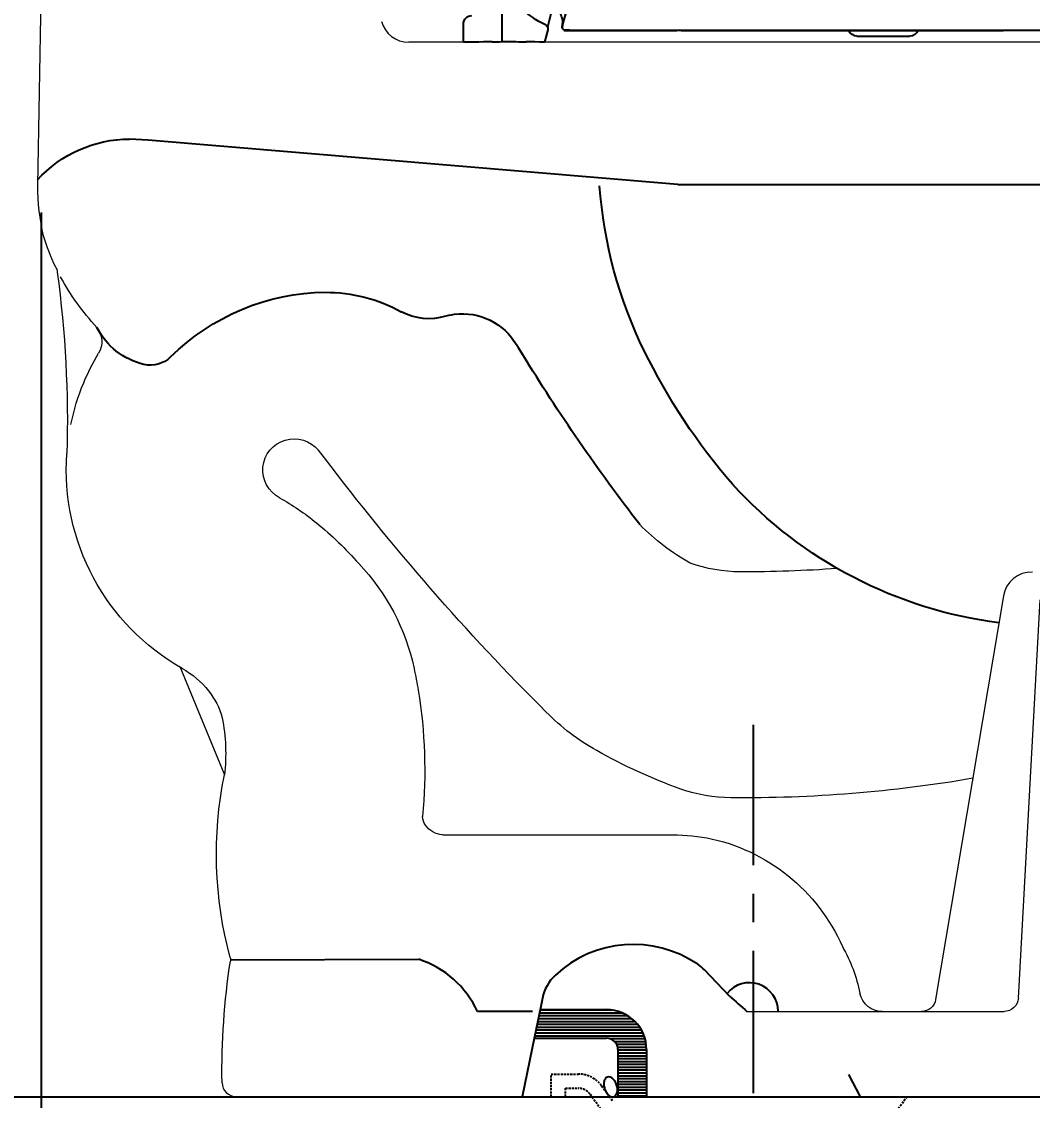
# Model space of a CAD drawing. Extents: x 26 to 4543, y 25 to 3100.
# Drawn here: x 228.1 to 582.9, y 225.4 to 604.2 of the extents above; entities that cross this region are included whole.
import ezdxf

# ---------------------------------------------------------------- set-up
doc = ezdxf.new("R2010")
doc.units = 0
doc.header["$LTSCALE"] = 20
doc.header["$MEASUREMENT"] = 0
for name, pattern in [('CENTER', [2, 1.25, -0.25, 0.25, -0.25]), ('HIDDEN', [0.375, 0.25, -0.125]), ('HIDDEN2', [0.1875, 0.125, -0.0625])]:
    doc.linetypes.add(name, pattern=pattern)
doc.layers.get('0').update_dxf_attribs({"linetype": 'CONTINUOUS'})
doc.layers.get('DEFPOINTS').update_dxf_attribs({"linetype": 'CONTINUOUS'})
for name, color, linetype in [('3', 3, 'CONTINUOUS'), ('6', 6, 'CONTINUOUS'), ('CEN', 1, 'CENTER'), ('CENTER', 2, 'CENTER')]:
    doc.layers.add(name, color=color, linetype=linetype)
for name, color, linetype, lineweight in [('c', 4, 'CONTINUOUS', 20), ('p', 21, 'HIDDEN2', 35), ('외형선', 4, 'CONTINUOUS', 20)]:
    doc.layers.add(name, color=color, linetype=linetype, lineweight=lineweight)
doc.styles.get("Standard").update_dxf_attribs({"font": 'NanumGothic.ttf'})
doc.dimstyles.get("Standard").update_dxf_attribs({"dimtxt": 2.5, "dimasz": 2, "dimexe": 2, "dimexo": 1, "dimgap": 1.5, "dimtad": 1, "dimdec": 0, "dimlfac": 10, "dimrnd": 0.5, "dimzin": 0, "dimdsep": 46, "dimtxsty": 'Standard', "dimcen": 0, "dimclrt": 2, "dimadec": 0, "dimazin": 0, "dimtfac": 1, "dimtdec": 0, "dimtmove": 0, "dimatfit": 3, "dimfxl": 0, "dimtolj": 1, "dimtzin": 0, "dimarcsym": 0})

# ---------------------------------------------------------------- blocks, each defined once
blk = doc.blocks.new('*D11')
at = {"layer": '3', "color": 3, "lineweight": -2}
for p, q in [((190, 226.73), (190, 24.51)), ((485, 90.23), (485, 24.51)), ((210, 34.51), (465, 34.51))]:
    blk.add_line(p, q, dxfattribs=at)
at = {"layer": '3', "color": 3}
for points in [[(210, 37.84), (210, 31.18), (190, 34.51)], [(465, 37.84), (465, 31.18), (485, 34.51)]]:
    blk.add_solid(points, dxfattribs=at)
at = {"layer": 'DEFPOINTS', "color": 0}
for p in [(190, 226.73), (485, 90.23), (485, 34.51)]:
    blk.add_point(p, dxfattribs=at)
at = {"layer": '3', "color": 2, "insert": (337.5, 57.01), "char_height": 25, "attachment_point": 5}
blk.add_mtext('\\A1;295', dxfattribs=at)
blk = doc.blocks.new('*D18')
at = {"color": 3, "lineweight": -2}
for p, q in [((235, 537.11), (235, 101.97)), ((485, 148), (485, 101.97)), ((255, 111.97), (465, 111.97))]:
    blk.add_line(p, q, dxfattribs=at)
at = {"color": 3}
for points in [[(255, 115.31), (255, 108.64), (235, 111.97)], [(465, 115.31), (465, 108.64), (485, 111.97)]]:
    blk.add_solid(points, dxfattribs=at)
at = {"layer": 'DEFPOINTS', "color": 0}
for p in [(235, 537.11), (485, 148), (485, 111.97)]:
    blk.add_point(p, dxfattribs=at)
at = {"color": 2, "insert": (360, 134.47), "char_height": 25, "attachment_point": 5}
blk.add_mtext('\\A1;250', dxfattribs=at)
blk = doc.blocks.new('*D19')
at = {"color": 3, "lineweight": -2}
for p, q in [((245, 626.73), (121.52, 626.73)), ((131.52, 246.73), (131.52, 606.73)), ((190, 226.73), (121.52, 226.73))]:
    blk.add_line(p, q, dxfattribs=at)
at = {"color": 3}
for points in [[(128.19, 606.73), (134.86, 606.73), (131.52, 626.73)], [(128.19, 246.73), (134.86, 246.73), (131.52, 226.73)]]:
    blk.add_solid(points, dxfattribs=at)
at = {"layer": 'DEFPOINTS', "color": 0}
for p in [(131.52, 626.73), (245, 626.73), (190, 226.73)]:
    blk.add_point(p, dxfattribs=at)
at = {"color": 2, "insert": (109.02, 426.73), "char_height": 25, "attachment_point": 5, "rotation": 90}
blk.add_mtext('\\A1;400', dxfattribs=at)
blk = doc.blocks.new('A$C67E6698E')
at = {"color": 2}
for p, q in [((456.41, 5.37), (454.61, 12.44)), ((456.38, 4.38), (457.5, 0)), ((486.02, 0), (486.02, 6.38)), ((329.33, 2.1), (329.32, 2.1)), ((333.58, 2.1), (329.33, 2.1)), ((340.02, 2.1), (333.58, 2.1)), ((345.62, 2.1), (340.02, 2.1)), ((347.86, 2.1), (345.62, 2.1)), ((457.5, 0), (459.26, 0)), ((459.26, 0), (460.95, 0.1)), ((460.95, 0.1), (463.95, 0.1)), ((475.95, 0.1), (478.95, 0.1)), ((478.95, 0.1), (480.64, 0)), ((480.64, 0), (486.02, 0))]:
    blk.add_line(p, q, dxfattribs=at)
for points in [[(451.34, 5.43), (447.41, 19.63)], [(451.15, 6.6), (451.14, 6.74), (451.14, 6.98), (451.14, 7.23), (451.22, 7.98), (451.36, 8.6), (451.52, 9.08), (451.69, 9.49), (451.88, 9.88), (452.1, 10.24), (452.34, 10.58), (452.59, 10.89), (453.26, 11.56), (453.96, 12.07)], [(451.11, 7.69), (451.12, 6.87)], [(221.77, 4.13), (230.87, 4.13), (240, 4.13), (249.14, 4.13), (258.28, 4.13), (267.85, 4.13), (277.41, 4.13), (286.96, 4.13), (296.48, 4.13), (305.98, 4.13), (311.78, 4.13)], [(299.17, 4.1), (297.83, 4.1), (296.56, 4.1)], [(302.18, 4.1), (301.6, 4.1), (299.17, 4.1)], [(329.47, 4.1), (325.52, 4.1), (320.95, 4.1), (316.56, 4.1), (312.14, 4.1), (310.08, 4.1), (308.02, 4.1), (305.9, 4.1), (303.76, 4.1), (302.18, 4.1)], [(311.78, 4.13), (315.44, 4.13), (323.46, 4.13), (331.44, 4.13), (339.36, 4.13), (347.22, 4.13), (354.99, 4.13), (362.69, 4.13), (366.55, 4.13)], [(331.61, 4.1), (329.47, 4.1)], [(340.38, 4.1), (338.07, 4.1), (333.73, 4.1), (331.61, 4.1)], [(343.19, 4.1), (342.7, 4.1), (340.38, 4.1)], [(394.14, 4.1), (391.16, 4.1), (385.31, 4.1), (379.57, 4.1), (373.88, 4.1), (368.28, 4.1), (362.73, 4.1), (357.57, 4.1), (352.48, 4.1), (347.53, 4.1), (343.19, 4.1)], [(366.55, 4.13), (370.29, 4.13), (374.06, 4.13)], [(374.06, 4.13), (377.81, 4.13), (378.56, 4.13)], [(378.56, 4.13), (382.57, 4.13), (387.29, 4.13), (391.97, 4.13), (396.61, 4.13), (401.19, 4.13), (405.56, 4.13), (409.67, 4.13), (411.03, 4.13), (412.36, 4.13), (413.66, 4.13), (415.07, 4.13), (416.67, 4.13), (418.43, 4.13), (420.36, 4.13), (422.48, 4.13), (424.77, 4.13), (427.71, 4.13), (430.89, 4.13), (434.29, 4.13), (437.91, 4.13), (441.73, 4.13), (445.74, 4.13)], [(398.49, 4.1), (397.1, 4.1), (394.14, 4.1)], [(409.57, 4.1), (408.78, 4.1), (402.84, 4.1), (398.49, 4.1)], [(414.35, 4.1), (411.13, 4.1)], [(416.04, 4.1), (414.81, 4.1), (414.35, 4.1)], [(417.89, 4.1), (416.04, 4.1)], [(421.58, 4.1), (420.94, 4.1), (417.89, 4.1)], [(426.23, 4.1), (421.58, 4.1)], [(429.31, 4.1), (427.1, 4.1), (426.23, 4.1)], [(431.01, 4.1), (429.31, 4.1)], [(432.8, 4.1), (431.01, 4.1)], [(439.83, 4.1), (439.45, 4.1), (433.25, 4.1), (432.8, 4.1)], [(445.59, 4.1), (439.83, 4.1)], [(445.74, 4.13), (445.59, 4.1)], [(445.69, 4.13), (446.83, 4.15), (447.85, 4.16), (448.74, 4.17), (449.5, 4.19), (450.1, 4.2), (450.54, 4.22)], [(450.52, 4.11), (450.4, 4.1)], [(450.64, 4.14), (450.62, 4.13), (450.52, 4.11)], [(450.54, 4.22), (450.88, 4.43), (451.12, 4.69), (451.26, 5.04), (451.27, 5.41)], [(450.64, 4.13), (450.69, 4.16)], [(451.12, 6.87), (451.24, 5.91)], [(451.21, 6.05), (451.18, 6.29), (451.16, 6.51), (451.15, 6.6)], [(451.26, 5.77), (451.21, 6.05)], [(451.24, 5.91), (451.26, 5.78)], [(451.26, 5.78), (451.31, 5.55)], [(451.3, 5.59), (451.28, 5.69), (451.26, 5.77)], [(451.36, 5.37), (451.27, 5.38)], [(451.32, 5.51), (451.3, 5.59)], [(451.31, 5.55), (451.33, 5.49)], [(451.35, 5.41), (451.32, 5.51)], [(451.33, 5.49), (451.36, 5.38)], [(451.36, 5.37), (451.34, 5.43)], [(451.36, 5.38), (451.35, 5.41)], [(451.36, 5.37), (451.4, 5.13), (451.4, 5.12)], [(451.39, 5.1), (451.4, 5.12)], [(451.39, 5.1), (451.4, 5.12)], [(457.21, 6.12), (456.89, 5.92), (456.56, 5.54), (456.37, 5.08), (456.35, 4.96)], [(456.41, 5.37), (456.35, 4.95)], [(456.35, 4.96), (456.35, 4.57), (456.38, 4.38)]]:
    blk.add_lwpolyline(points, dxfattribs=at)
for centre, radius, start, end in [((444.67, 33.23), 29.88, 294.8113, 315.0848), ((347.86, 5.1), 3, 270, 340.676)]:
    blk.add_arc(centre, radius, start, end, dxfattribs=at)
for centre, major_axis, ratio, start_param, end_param in [((483.02, 6.37), (-2.12, -2.12), 0.999695, 2.356347, 3.926838), ((329.33, 5.1), (0, -3), 0.999382, 5.049658, 6.283185), ((469.95, 0.1), (6, 0), 0.017455, 0, 3.141587)]:
    blk.add_ellipse(centre, major_axis=major_axis, ratio=ratio, start_param=start_param, end_param=end_param, dxfattribs=at)
for points, weights in [([(451.02, 7.23), (451.03, 7.38), (451.07, 7.53), (451.11, 7.69)], [1.03880708388, 1.02516934741, 1.01512608077, 1.00867728395]), ([(451.05, 6.48), (450.99, 6.69), (450.98, 6.94), (451.02, 7.23)], [1.17045958977, 1.1110417924, 1.06715762377, 1.03880708388]), ([(451.31, 5.55), (451.28, 5.66), (451.26, 5.78), (451.24, 5.91)], [1.16177176385, 1.14138323326, 1.12292191869, 1.10638782014]), ([(451.32, 5.5), (451.32, 5.52), (451.32, 5.53), (451.31, 5.55)], [1.17077336036, 1.16773221035, 1.16473167818, 1.16177176385])]:
    blk.add_rational_spline(points, weights, degree=3, dxfattribs=at)
for points in [[(446.23, 4.1), (446.03, 4.1), (445.81, 4.1), (445.59, 4.1)], [(446.28, 4.1), (446.26, 4.1), (446.25, 4.1), (446.23, 4.1)]]:
    blk.add_open_spline(points, degree=3, dxfattribs=at)
for points, knots in [([(450.32, 4.1), (450.27, 4.1), (450.03, 4.1), (449.24, 4.1), (447.86, 4.1), (446.76, 4.1), (446.28, 4.1)], [0.1229441, 0.1229441, 0.1229441, 0.1229441, 0.25, 0.5, 0.75, 0.9214276, 0.9214276, 0.9214276, 0.9214276]), ([(451.02, 7.23), (451.03, 7.18), (451.07, 7.05), (451.1, 6.94), (451.12, 6.87)], [0.6885411, 0.6885411, 0.6885411, 0.6885411, 0.7324828, 0.8127151, 0.8127151, 0.8127151, 0.8127151])]:
    blk.add_open_spline(points, degree=3, knots=knots, dxfattribs=at)
at = {"layer": 'CEN', "color": 2, "ltscale": 5}
blk.add_line((472.45, 0), (472.45, 14.12), dxfattribs=at)
blk = doc.blocks.new('*X46')
at = {"color": 0}
for p, q in [((1041.21, 974), (1073.82, 974)), ((1041.42, 975), (1072.42, 975)), ((1041.62, 976), (1070.5, 976)), ((1041.83, 977), (1066.89, 977)), ((1040.39, 970), (1077.19, 970)), ((1040.6, 971), (1076.57, 971)), ((1040.8, 972), (1075.83, 972)), ((1041.01, 973), (1074.92, 973)), ((1039.98, 968), (1078.12, 968)), ((1040.19, 969), (1077.7, 969)), ((1066, 967), (1078.45, 967)), ((1067.78, 966), (1078.7, 966)), ((1068.53, 965), (1078.87, 965)), ((1068.9, 964), (1078.97, 964)), ((1068.99, 963), (1078.99, 963)), ((1068.99, 962), (1078.99, 962)), ((1068.99, 961), (1078.99, 961)), ((1068.99, 960), (1078.99, 960)), ((1068.99, 959), (1078.99, 959)), ((1068.99, 958), (1078.99, 958)), ((1068.99, 957), (1078.99, 957)), ((1068.99, 956), (1078.99, 956)), ((1068.99, 955), (1078.99, 955)), ((1068.99, 954), (1078.99, 954)), ((1068.99, 953), (1078.99, 953)), ((1068.99, 952), (1078.99, 952)), ((1068.99, 951), (1078.99, 951)), ((1068.99, 950), (1078.99, 950)), ((1068.99, 949), (1078.99, 949)), ((1068.99, 948), (1078.99, 948)), ((1068.99, 947), (1078.99, 947))]:
    blk.add_line(p, q, dxfattribs=at)

msp = doc.modelspace()

# ---------------------------------------------------------------- linework, layer by layer
at = {"color": 7}
for p, q in [((272.49434, 562.49739), (265.91896, 562.94188)), ((458.45497, 546.92582), (272.49434, 562.49739)), ((458.45497, 546.92582), (867.12299, 546.92582)), ((378.38427, 501.11128), (376.96534, 500.76313)), ((402.453, 489.62763), (400.94372, 491.90179)), ((403.97732, 487.21836), (402.453, 489.62763)), ((301.39883, 274.80167), (367.45371, 274.96341)), ((476.58844, 262.04952), (467.73215, 271.22191)), ((410.88161, 261.36903), (410.15812, 257.83848)), ((410.15812, 257.83848), (408.10157, 247.80286)), ((407.39253, 256.65166), (388.0732, 256.65166)), ((410.15812, 257.31966), (433.37947, 257.31966)), ((408.10157, 247.80286), (403.77919, 226.71028)), ((408.10157, 247.28404), (433.37947, 247.28404)), ((437.39372, 243.26979), (437.39372, 226.72805)), ((447.42934, 243.26979), (447.42934, 226.72805)), ((522.57066, 226.72805), (518.44575, 234.55888)), ((434.45106, 226.72805), (437.39372, 226.72805)), ((437.39372, 226.72805), (447.42934, 226.72805)), ((447.42934, 226.72805), (522.57066, 226.72805))]:
    msp.add_line(p, q, dxfattribs=at)
at = {"color": 7, "linetype": 'HIDDEN', "ltscale": 0.15}
for p, q in [((413.92025, 226.72805), (413.92025, 234.69407)), ((413.92025, 234.69407), (423.54136, 234.69407)), ((418.93806, 226.72805), (418.93806, 229.67626)), ((418.93806, 229.67626), (423.54136, 229.67626)), ((427.59651, 227.61382), (431.34434, 222.47131)), ((431.65166, 230.56919), (435.39949, 225.42668)), ((538.87311, 226.72805), (535.77083, 222.47131))]:
    msp.add_line(p, q, dxfattribs=at)
at = {"color": 7}
msp.add_lwpolyline([(432.72381, 229.4806, 0.062130828), (433.35322, 228.162, 0.075360016), (434.14886, 227.25462, 0.107055245), (435.15195, 226.72321, 0.149888727), (435.97131, 226.74262, 0.149888727), (436.63892, 227.21803, 0.107055245), (437.12359, 228.24452, 0.075360016), (437.2169, 229.44771, 0.062130828), (436.93072, 230.88053, 0.062130828), (436.30132, 232.19914, 0.075360016), (435.50567, 233.10651, 0.107055245), (434.50258, 233.63792, 0.149888727), (433.68322, 233.61852, 0.149888727), (433.01561, 233.1431, 0.107055245), (432.53094, 232.11662, 0.075360016), (432.43763, 230.91342, 0.062130828)], format="xyb", close=True, dxfattribs=at)
for centre, radius, start, end in [((442.77571, 240.03207), 40.14249, 55.7310933, 133.1138265), ((356.8458, 242.25374), 34.38678, 24.7528624, 72.0318615), ((456.90279, 260.76577), 15.05343, 43.995509, 55.7310933), ((425.62859, 258.34702), 15.05343, 133.1138265, 168.4190305), ((483.55758, 256.72805), 10.03562, 0, 141.5378191), ((928.71453, 762.70677), 674.59298, 227.91590878, 228.60455352), ((433.37947, 243.26979), 14.04987, 0, 90), ((433.37947, 243.26979), 4.01425, 0, 90)]:
    msp.add_arc(centre, radius, start, end, dxfattribs=at)
at = {"color": 7, "linetype": 'HIDDEN', "ltscale": 0.15}
for radius in [10.03562, 5.01781]:
    msp.add_arc((423.54136, 224.65845), radius, 36.0843562, 90, dxfattribs=at)
at = {"color": 7, "extrusion": (0, 0, -1)}
for centre, major_axis, ratio, start_param, end_param in [((266.13922, 518.96314), (0, 43.97929), 0.999936047, -0.831657161, -0.005008645), ((587.02578, 557.66319), (0, 156.46472), 0.999936047, 4.25532551, 4.641014382), ((335.51067, 430.87251), (0, 78.26803), 0.999936047, -0.781708858, -0.010178675), ((334.71407, 453.85845), (0, 55.27804), 0.999936047, 0, 0.502341619), ((370.95274, 519.82949), (0, 19.99205), 0.999936047, 2.836094252, 3.643934272), ((382.89431, 479.92148), (0, 21.6645), 0.999936047, -0.209723997, 0.984844264), ((336.80764, 562.26197), (74.3577, 74.3577), 0.999999953, 3.255295887, 3.255593525), ((276.77899, 508.08955), (0, 24.97294), 0.999936047, 3.373759891, 4.244263181), ((641.46983, 583.65476), (0, 216.79496), 0.999936047, 3.998666939, 4.258577028), ((273.33322, 493.51446), (0, 9.99603), 0.999936047, 2.359883795, 3.373759889), ((964.31693, 829.29451), (0, 656.53388), 0.999936047, 4.053928251, 4.164327628), ((590.37471, 544.40462), (0, 152.51982), 0.999936047, 3.268181066, 3.973872357)]:
    msp.add_ellipse(centre, major_axis=major_axis, ratio=ratio, start_param=start_param, end_param=end_param, dxfattribs=at)
at = {"layer": '6'}
msp.add_lwpolyline([(2190, 2104.22805), (190, 2104.22805), (190, 226.72805), (2066.7163, 226.72805), (2066.7163, 1226.72805)], dxfattribs=at)
at = {"layer": 'c', "color": 7}
for p, q in [((233.77034, 546.59067), (235.1888, 623.91509)), ((869.25062, 596.92582), (363.96732, 596.92582)), ((334.4496, 450.97044), (332.28198, 453.65113)), ((572.70839, 402.56511), (548.91196, 260.82211)), ((577.95641, 261.37643), (585.6109, 401.191)), ((283.6132, 377.71197), (299.26355, 339.70181)), ((375.81576, 318.65377), (454.80941, 318.65377)), ((530.15456, 256.65166), (530.69138, 256.65166)), ((543.98325, 256.65166), (572.96619, 256.65166)), ((785.05572, 226.72805), (303.42805, 226.72805)), ((438.83782, 226.72805), (438.83782, 226.72805))]:
    msp.add_line(p, q, dxfattribs=at)
for centre, radius, start, end in [((363.96732, 606.92582), 10, 196.0130364, 270), ((582.57038, 400.90944), 10, 88.2524367, 170.4698087), ((303.42805, 231.72805), 5, 180.8414252, 270)]:
    msp.add_arc(centre, radius, start, end, dxfattribs=at)
at = {"layer": 'c', "color": 7, "extrusion": (0, 0, -1)}
for centre, major_axis, ratio, start_param, end_param in [((314.10085, 546.66442), (0, 80.33569), 0.999936047, 4.489691656, 4.711471018), ((314.92719, 553.62796), (0, 82.94337), 0.999936047, 4.267801828, 4.409925448), ((234.63744, 515.37576), (0, 5.99762), 0.999936047, 1.12620918, 1.435631071), ((-145.52393, 463.67261), (0, 389.68286), 0.999936047, 1.435631065, 1.599472733), ((314.92719, 553.62796), (0, 82.94337), 0.999936047, 3.957944759, 4.221685505), ((248.2243, 491.85825), (0, 7.99682), 0.999936047, 0.901238358, 2.109446396), ((323.72883, 446.73415), (0, 79.96822), 0.999936047, -1.177565767, -1.032146264), ((323.72883, 446.73415), (0, 79.96822), 0.999936047, 4.913591955, 5.105619546), ((323.72883, 446.73415), (0, 11.00047), 0.999936047, 3.625104167, 7.173985319), ((323.72883, 446.73415), (0, 79.96822), 0.999936047, 3.655703117, 4.784546399), ((1004.16369, 956.47707), (0, 839.1134), 0.999936047, 3.92468901, 4.065847573), ((273.81497, 356.96178), (0, 91.7201), 0.999936047, 0.510341908, 0.68137155), ((254.83514, 334.03435), (0, 121.48381), 0.999936047, 0.683855099, 0.853824503), ((501.31553, 482.77734), (0, 78.81793), 0.999936047, 3.652444202, 3.93621944), ((291.57075, 361.41628), (0, 75.87874), 0.999936047, 0.807678887, 1.363451772), ((481.16733, 467.30593), (0, 56.36671), 0.999936047, 3.157246067, 3.47386173), ((480.28509, 887.20425), (0, 476.25812), 0.999936047, 3.069936506, 3.141592654), ((268.67706, 349.25107), (0, 31.98729), 0.999936047, 0.514110463, 0.897588946), ((271.47046, 354.96), (0, 96.90339), 0.999936047, 1.340954891, 1.420882586), ((273.60541, 353.00701), (0, 25.79248), 0.999936047, 0.892295897, 1.304545909), ((196.96512, 341.38123), (0, 172.62111), 0.999936047, 1.407568814, 1.665123882), ((468.46716, 416.98609), (0, 78.81793), 0.999936047, 3.652444202, 3.93621944), ((234.88123, 347.27542), (0, 64.83033), 0.999936047, 1.376487343, 1.687885708), ((525.62478, 518.51848), (0, 195.33495), 0.999936047, 3.487138338, 3.653581563), ((435.25696, 311.91582), (0, 138.81151), 0.999936047, 4.447534712, 4.913921048), ((481.37536, 807.89128), (0, 476.25812), 0.999936047, 2.971575232, 3.150843634), ((477.85209, 388.01334), (0, 56.36671), 0.999936047, 3.157246067, 3.47386173), ((376.06626, 325.74592), (0, 7.2856), 0.999936047, 4.172384063, 4.626706979), ((376.51032, 326.94819), (0, 8.32345), 0.999936047, 3.225141362, 4.075775418), ((456.45416, 248.78343), (0, 69.8897), 0.999936047, -0.023537306, 0.175104577), ((455.75028, 252.8633), (0, 66.00978), 0.999936047, 0.196374676, 1.156637494), ((465.56793, 252.06364), (57.8578, 0), 0.975763977, -0.506006206, -0.195931192), ((555.32736, 235.4281), (0, 256.94291), 0.999936047, 4.697702401, 4.864416439), ((298.40023, 274.79433), (0, 2.99881), 0.999936047, 1.305942062, 1.722823789), ((530.15456, 264.64848), (0, 7.99682), 0.999936047, 3.141592653, 4.511706848), ((572.96619, 261.64967), (0, 4.99801), 0.999936047, 1.625492682, 3.141592652), ((543.98325, 261.64967), (0, 4.99801), 0.999936047, 1.737139986, 3.141592653)]:
    msp.add_ellipse(centre, major_axis=major_axis, ratio=ratio, start_param=start_param, end_param=end_param, dxfattribs=at)
at = {"layer": 'CENTER', "color": 2, "linetype": 'CENTER', "ltscale": 2}
msp.add_line((485, 147.99862), (485, 357.24576), dxfattribs=at)
at = {"layer": 'DEFPOINTS', "color": 7, "linetype": 'ByBlock'}
msp.add_point((408.10157, 247.28404), dxfattribs=at)
at = {"layer": 'p', "color": 7, "extrusion": (0, 0, -1)}
msp.add_ellipse((370.95274, 519.82949), major_axis=(14.13607, 14.13607), ratio=0.999999669, start_param=2.02341211, end_param=2.023680419, dxfattribs=at)
at = {"layer": '외형선', "color": 7}
msp.add_line((482.63841, 256.65166), (543.98325, 256.65166), dxfattribs=at)

# ---------------------------------------------------------------- block references
at = {"xscale": -1}
msp.add_blockref('A$C67E6698E', (869.14907, 596.92582), dxfattribs=at)
at = {"color": 7, "xscale": 1.003562326168321, "yscale": 1.003562326168321, "zscale": 1.003562326168321}
msp.add_blockref('*X46', (-635.40901, -723.2901), dxfattribs=at)

# ---------------------------------------------------------------- dimensions: what is measured, and where the dimension line sits
dim = msp.add_linear_dim(base=(131.52404, 626.72805), p1=(190, 226.72805), p2=(245, 626.72805), angle=90, dimstyle='Standard', override={"dimtxt": 25, "dimasz": 20, "dimexe": 10, "dimexo": 0, "dimgap": 10, "dimdec": 4, "dimlfac": 1, "dimzin": 8, "dimclrd": 3, "dimclre": 3, "dimtdec": 4})
dim.commit()
dim.dimension.update_dxf_attribs({"geometry": '*D19', "text_midpoint": (109.02404, 426.72805)})
dim = msp.add_linear_dim(base=(485, 111.97251), p1=(235, 537.10807), p2=(485, 147.99862), dimstyle='Standard', override={"dimtxt": 25, "dimasz": 20, "dimexe": 10, "dimexo": 0, "dimgap": 10, "dimdec": 4, "dimlfac": 1, "dimzin": 8, "dimclrd": 3, "dimclre": 3, "dimtdec": 4})
dim.commit()
dim.dimension.update_dxf_attribs({"geometry": '*D18', "text_midpoint": (360, 134.47251)})
at = {"layer": '3'}
dim = msp.add_linear_dim(base=(485, 34.51157), p1=(190, 226.72805), p2=(485, 90.22978), dimstyle='Standard', override={"dimtxt": 25, "dimasz": 20, "dimexe": 10, "dimexo": 0, "dimgap": 10, "dimdec": 4, "dimlfac": 1, "dimzin": 8, "dimclrd": 3, "dimclre": 3, "dimtdec": 4}, dxfattribs=at)
dim.commit()
dim.dimension.update_dxf_attribs({"geometry": '*D11', "text_midpoint": (337.5, 57.01157)})

doc.saveas('drawing.dxf')
